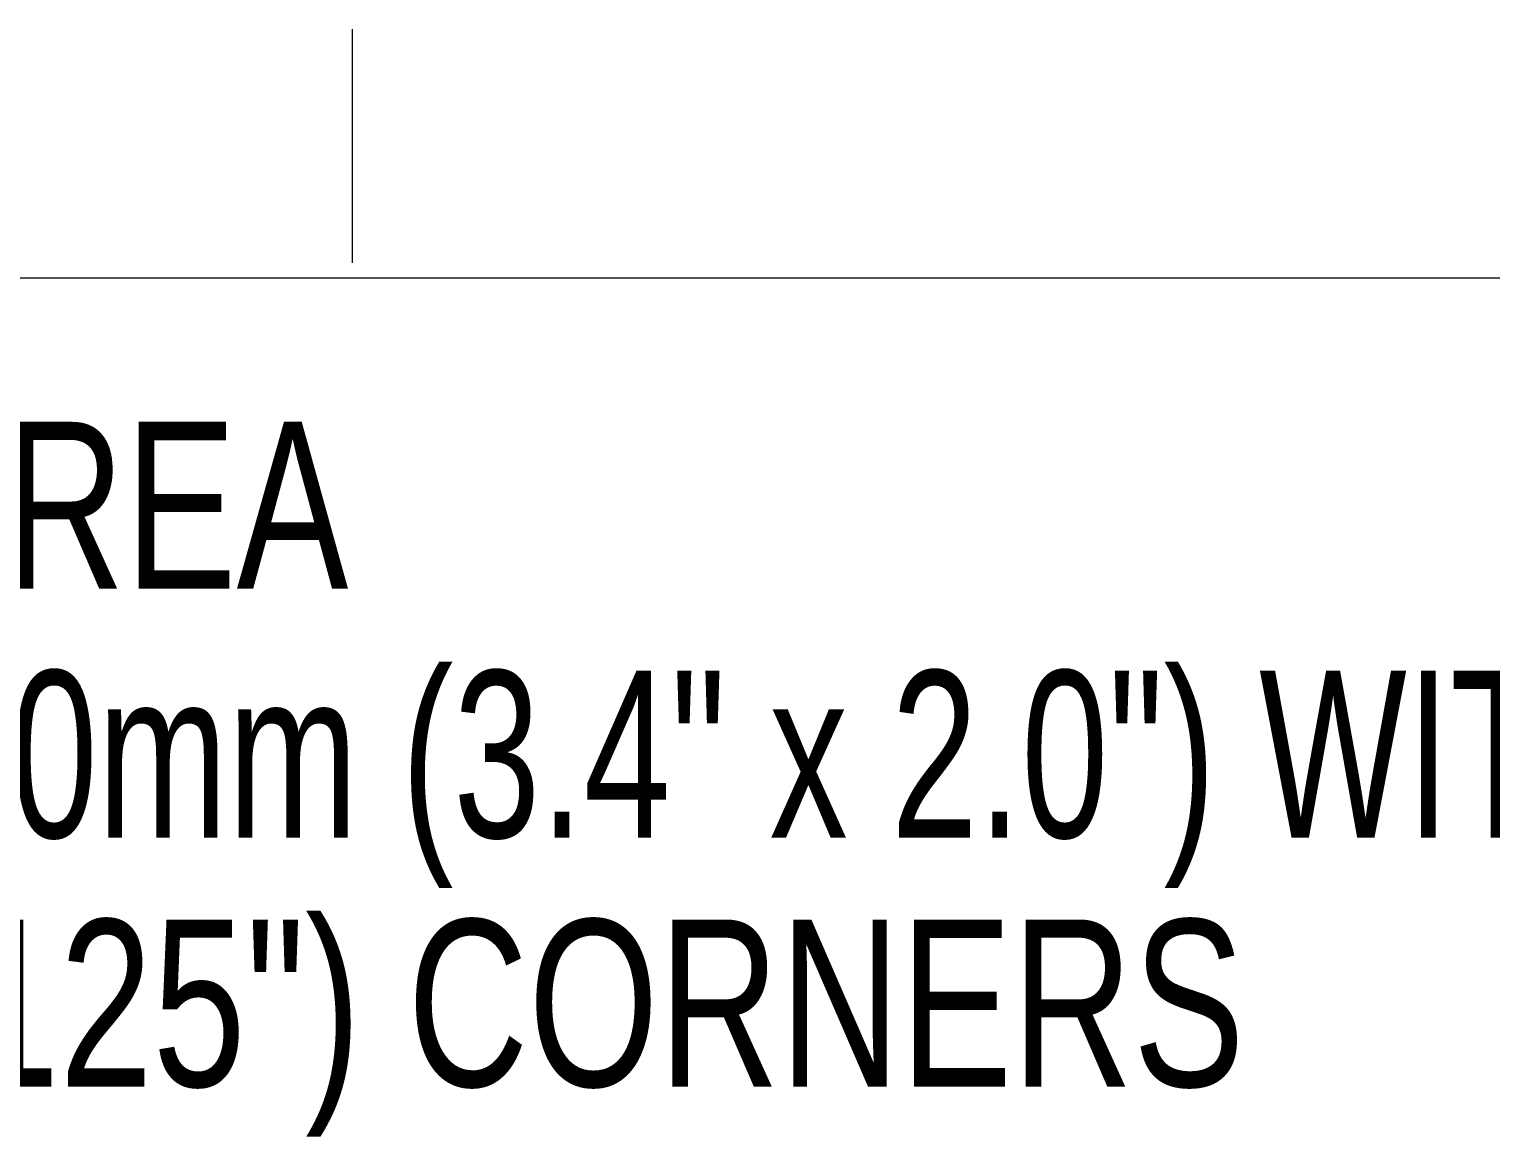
# Model space of a CAD drawing. Header units: millimetres. Extents: x 12 to 854, y 4 to 555.
# Drawn here: x 203.1 to 258.7, y 513.1 to 555.2 of the extents above; entities that cross this region are included whole.
import ezdxf

# ---------------------------------------------------------------- set-up
doc = ezdxf.new("R2010")
doc.units = ezdxf.units.MM
doc.linetypes.add('CENTER', pattern=[10.16, 6.35, -1.27, 1.27, -1.27])
doc.layers.add('DEFAULT_1', color=7, linetype='CENTER')
doc.styles.add('SLDTEXTSTYLE1', font='TXT', dxfattribs={"width": 0.7})
doc.styles.add('SLDTEXTSTYLE2', font='TXT', dxfattribs={"width": 0.75})

# ---------------------------------------------------------------- blocks, each defined once
blk = doc.blocks.new('SW_NOTE_0_3')
at = {"layer": 'DEFAULT_1', "color": 0, "char_height": 6.35, "attachment_point": 1}
for s, insert, style in [('LABEL AREA', (0.529, 21.521), 'SLDTEXTSTYLE2'), ('85mm x 50mm (3.4" x 2.0") WITH', (0.529, 12.055), 'SLDTEXTSTYLE1'), ('R3mm (.125") CORNERS', (0.529, 2.588), 'SLDTEXTSTYLE2')]:
    blk.add_mtext(s, dxfattribs=dict(at, insert=insert, style=style))

msp = doc.modelspace()

# ---------------------------------------------------------------- linework, layer by layer
at = {"color": 7, "linetype": 'Continuous', "lineweight": 18}
for p, q in [((215.4, 546.337), (215.4, 555.225)), ((24.135, 545.77), (841.609, 545.77))]:
    msp.add_line(p, q, dxfattribs=at)

# ---------------------------------------------------------------- block references
at = {"layer": 'DEFAULT_1'}
msp.add_blockref('SW_NOTE_0_3', (175.774, 518.773), dxfattribs=at)

doc.saveas('drawing.dxf')
